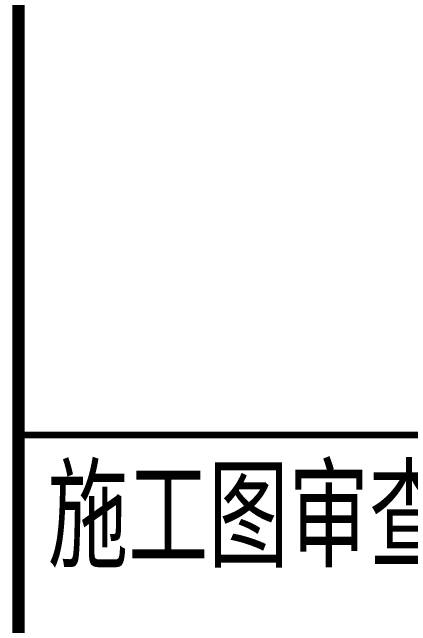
# Model space of a CAD drawing. Header units: millimetres. Extents: x 591771 to 1936534, y -622016 to 355666.
# Drawn here: x 767533 to 769318, y 150804 to 153554 of the extents above; entities that cross this region are included whole.
import ezdxf

# ---------------------------------------------------------------- set-up
doc = ezdxf.new("R2010")
doc.units = ezdxf.units.MM
doc.header["$LTSCALE"] = 80
doc.layers.add('\\M+5CDBC\\M+5BFF2', color=252, linetype='Continuous')
doc.styles.add('_HZTXT', font='txt.shx', dxfattribs={"width": 0.8, "bigfont": 'hztxt.shx'})

msp = doc.modelspace()

# ---------------------------------------------------------------- linework, layer by layer
msp.add_lwpolyline([(767561.1, 158341.7), (774561.3, 158341.7), (774561.3, 151653), (767561.1, 151653)], close=True)
at = {"layer": '\\M+5CDBC\\M+5BFF2', "color": 2}
for points, const_width in [([(767561.1, 100941.7), (767561.1, 158341.7)], 56.2), ([(767561.1, 151663), (774561.3, 151663)], 20), ([(767561.1, 151653), (774561.3, 151653)], 20)]:
    msp.add_lwpolyline(points, dxfattribs=dict(at, const_width=const_width))

# ---------------------------------------------------------------- texts
at = {"layer": '\\M+5CDBC\\M+5BFF2', "color": 2, "style": '_HZTXT', "width": 0.8}
msp.add_text('施工图审查批准单位：', height=450, dxfattribs=at).set_placement((767691.7, 151063.7))

doc.saveas('drawing.dxf')
